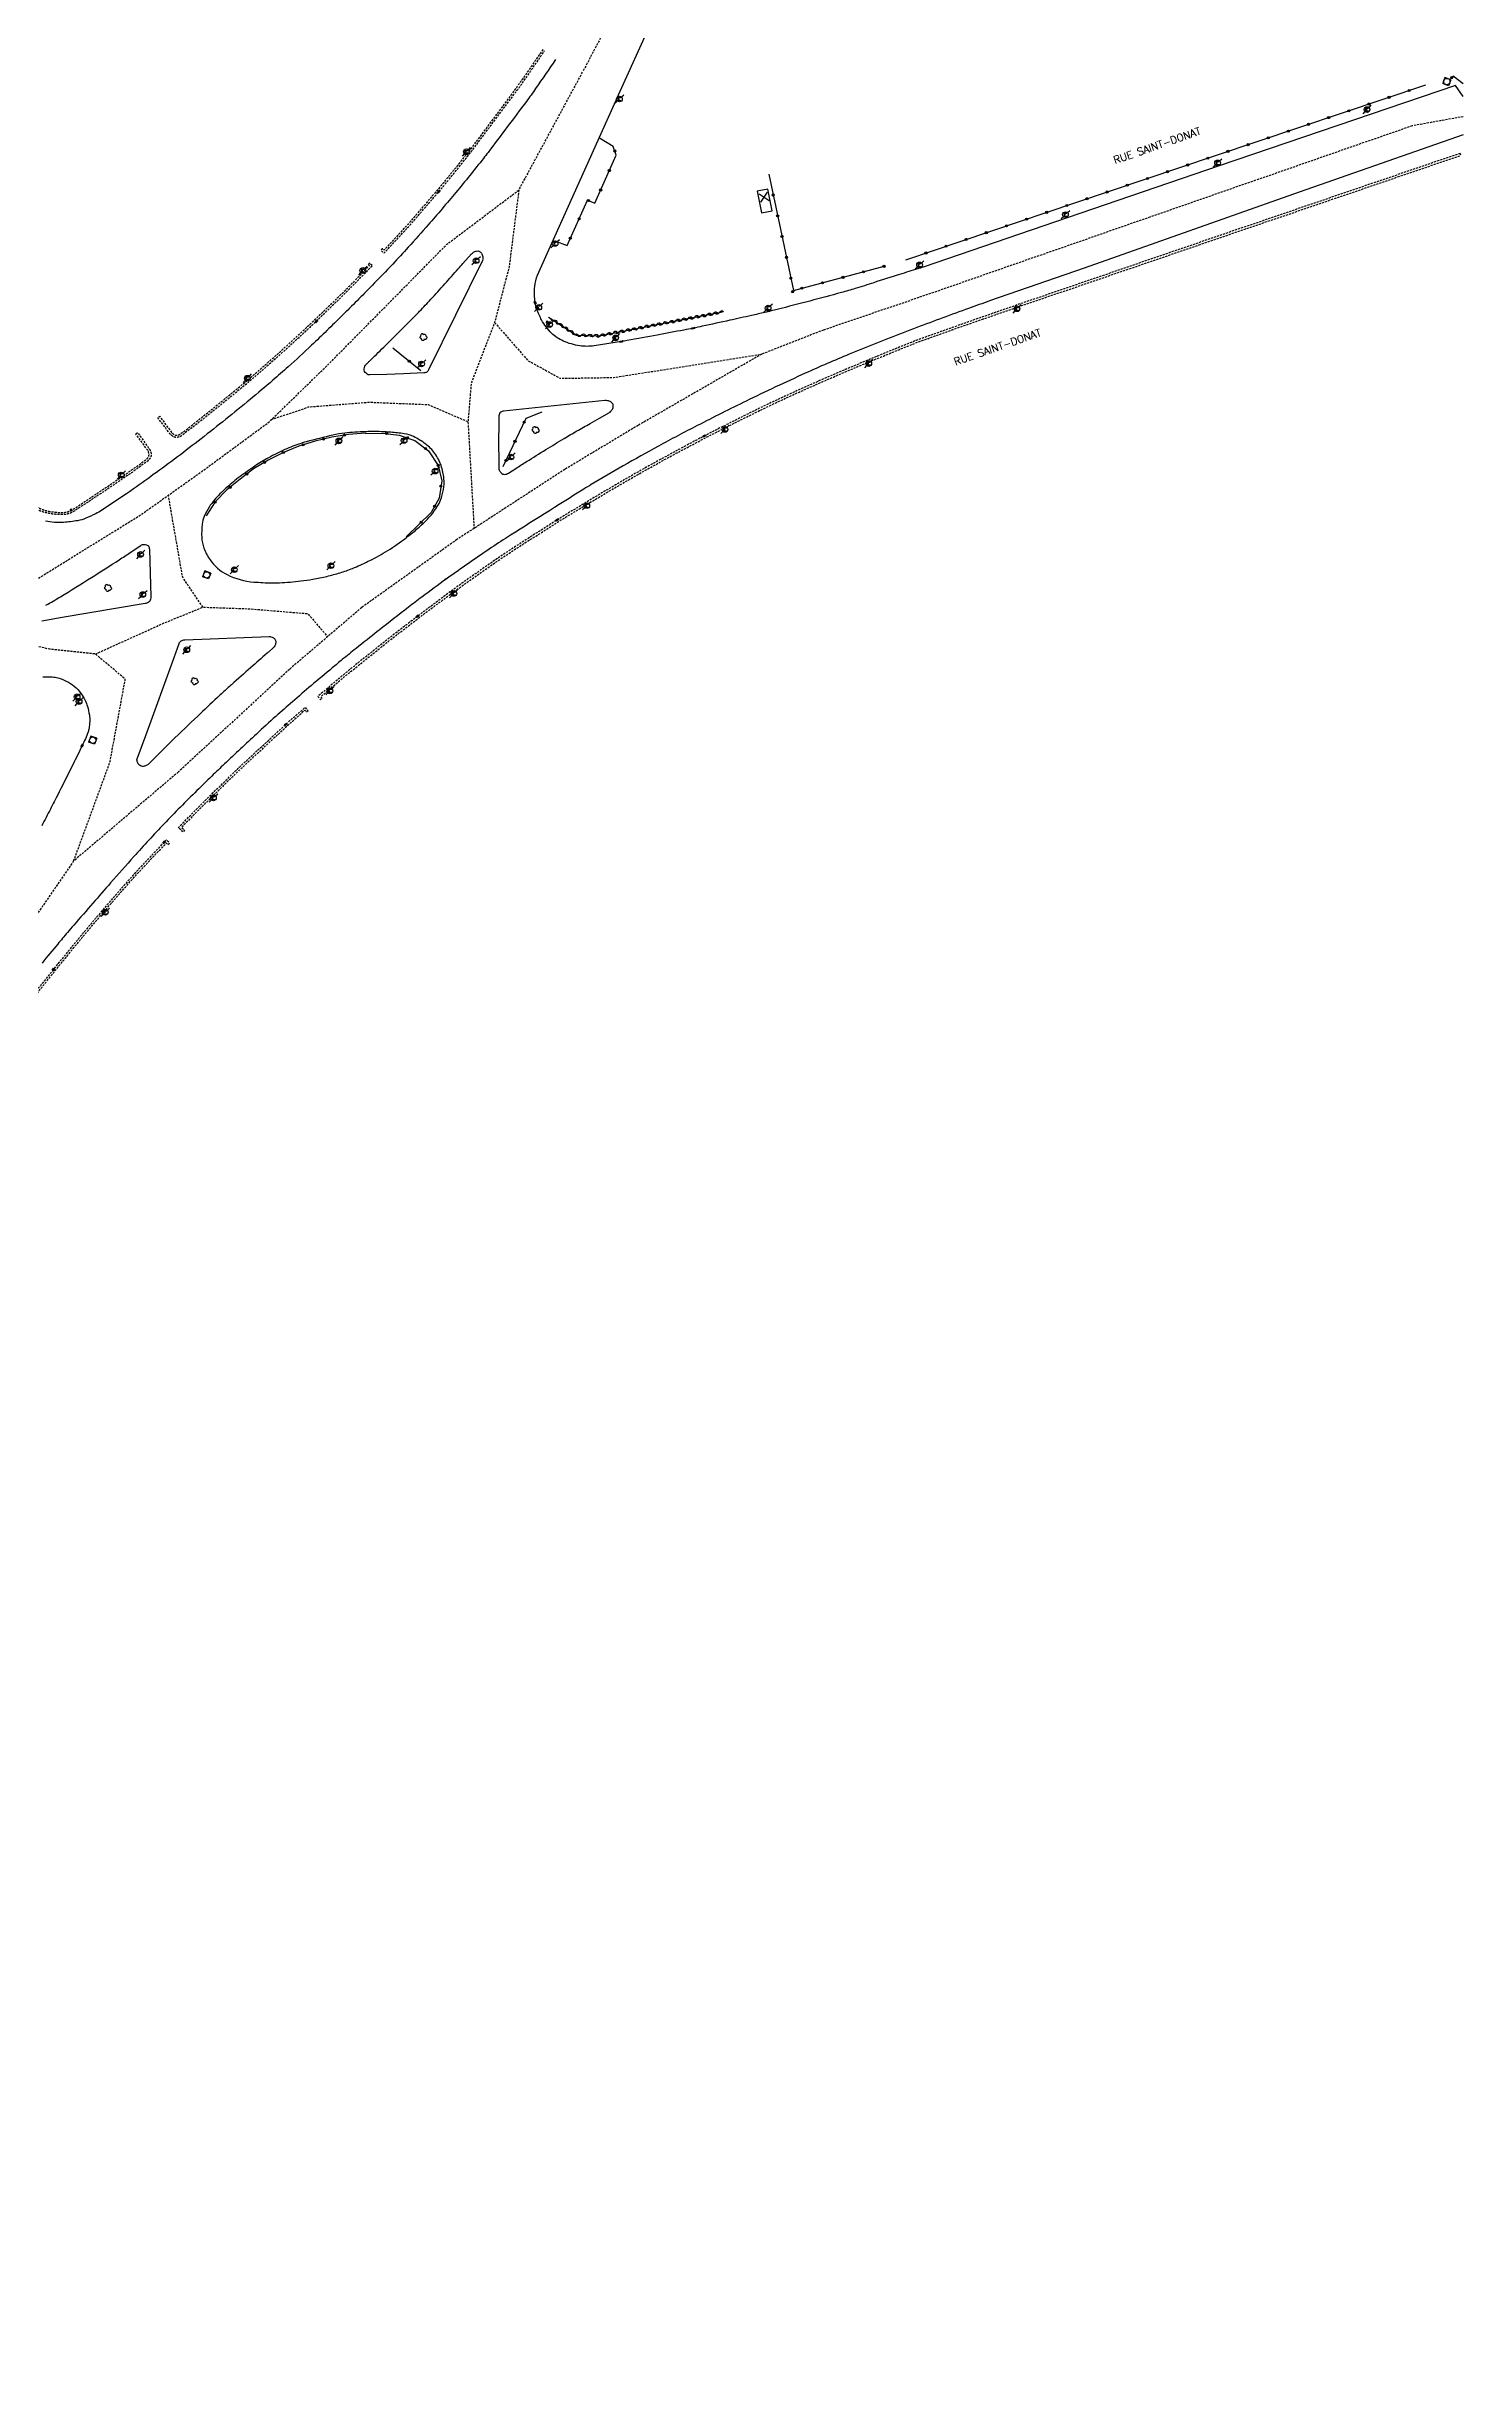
# Model space of a CAD drawing. Header units: millimetres. Extents: x 170000 to 171000, y 110000 to 111000.
# Drawn here: x 170667 to 171000, y 110000 to 110551 of the extents above; entities that cross this region are included whole.
import ezdxf
from ezdxf.enums import TextEntityAlignment as Align

# ---------------------------------------------------------------- set-up
doc = ezdxf.new("R2010")
doc.units = ezdxf.units.MM
doc.linetypes.add('DASHED', pattern=[0.75, 0.5, -0.25])
doc.layers.get('0').update_dxf_attribs({"linetype": 'CONTINUOUS'})
for name, color, linetype in [('W0001', 6, 'DASHED'), ('W0008', 7, 'CONTINUOUS'), ('W0100', 7, 'CONTINUOUS'), ('W0112', 1, 'DASHED'), ('W0300', 7, 'CONTINUOUS'), ('W0310', 3, 'CONTINUOUS'), ('W0322', 7, 'CONTINUOUS'), ('W0400', 7, 'CONTINUOUS'), ('W0420', 7, 'CONTINUOUS'), ('W0471', 7, 'CONTINUOUS'), ('W0851', 7, 'CONTINUOUS'), ('W0989', 7, 'CONTINUOUS'), ('W0991', 7, 'CONTINUOUS')]:
    doc.layers.add(name, color=color, linetype=linetype)
doc.styles.get("Standard").update_dxf_attribs({"font": 'romans.shx', "width": 0.85})

# ---------------------------------------------------------------- blocks, each defined once
blk = doc.blocks.new('t310o')
at = {"color": 0, "linetype": 'Continuous'}
for centre, start, end in [((-0.5, 0.38), 216.8699, 323.1304), ((0.5, -0.37), 36.8699, 143.1303)]:
    blk.add_arc(centre, 0.625, start, end, dxfattribs=at)
blk = doc.blocks.new('t991o')
at = {"color": 0, "linetype": 'Continuous'}
for p, q in [((-1, 1), (1, -1)), ((-1, -1), (1, 1))]:
    blk.add_line(p, q, dxfattribs=at)
blk = doc.blocks.new('T471')
for p, q in [((-0.333334, 0.333334), (-0.333334, -0.333334)), ((-0.333334, 0.333334), (0.333334, 0.333334)), ((-0.333334, 0), (0, 0)), ((0.500001, 0.500001), (1.000002, 1.000002)), ((-0.500001, -0.500001), (-1.000002, -1.000002)), ((-0.333334, -0.333334), (0.333334, -0.333334))]:
    blk.add_line(p, q)
blk.add_ellipse((0, 0), major_axis=(0.471405, 0.471405), ratio=1, start_param=5.4977871438, end_param=11.780972451)
blk = doc.blocks.new('T400')
for p, q in [((-0.15, 0.3), (0.15, 0.3)), ((-0.15, -0.25), (-0.15, 0.3)), ((-0.15, 0.15), (0.15, 0.15)), ((-0.15, 0), (0.15, 0)), ((0.15, 0.3), (0.15, -0.25)), ((-0.15, -0.15), (0.15, -0.15)), ((-0.15, -0.25), (-0.15, -0.3)), ((-0.15, -0.3), (0.15, -0.3)), ((0.15, -0.3), (0.15, -0.25))]:
    blk.add_line(p, q)
blk = doc.blocks.new('T851')
for p, q in [((-0.25, -0.15), (0, 0.32)), ((0, 0.32), (0.25, -0.15)), ((-0.25, -0.15), (0.25, -0.15))]:
    blk.add_line(p, q)
for major_axis in [(-0.106, 0.106), (-0.0354, 0.0354), (-0.0236, 0.0236)]:
    blk.add_ellipse((0, 0), major_axis=major_axis, ratio=1, start_param=3.926991, end_param=10.210176)
blk = doc.blocks.new('T300')
for p, q in [((-0.8, 0.51), (-0.86, 0.34)), ((-0.86, 0.34), (-0.86, 0.17)), ((-0.86, 0.17), (-0.74, 0.06)), ((-0.69, 0.63), (-0.8, 0.51)), ((-0.8, -0.06), (-0.74, 0.06)), ((-0.74, 0.06), (-0.69, 0.11)), ((-0.57, 0.69), (-0.69, 0.63)), ((-0.46, 0.69), (-0.57, 0.69)), ((-0.29, 0.63), (-0.46, 0.69)), ((-0.29, 0.63), (-0.17, 0.74)), ((-0.23, 0.57), (-0.29, 0.63)), ((-0.17, 0.74), (-0.06, 0.8)), ((-0.06, 0.8), (0.06, 0.8)), ((0.06, 0.8), (0.23, 0.74)), ((0.23, 0.74), (0.34, 0.63)), ((0.34, 0.63), (0.4, 0.51)), ((0.46, 0.46), (0.34, 0.46)), ((0.4, 0.51), (0.4, 0.46)), ((0.57, 0.4), (0.46, 0.46)), ((0.57, 0.4), (0.69, 0.29)), ((0.69, 0.29), (0.74, 0.17)), ((0.74, 0.06), (0.69, -0.17)), ((0.74, 0.17), (0.74, 0.06)), ((-0.8, -0.17), (-0.8, -0.06)), ((-0.8, -0.23), (-0.8, -0.17)), ((-0.74, -0.34), (-0.8, -0.23)), ((-0.69, -0.4), (-0.74, -0.34)), ((-0.51, -0.46), (-0.69, -0.4)), ((-0.4, -0.46), (-0.51, -0.46)), ((-0.4, -0.46), (-0.34, -0.46)), ((-0.34, -0.46), (-0.34, -0.4)), ((-0.34, -0.51), (-0.34, -0.46)), ((-0.29, -0.63), (-0.34, -0.51)), ((-0.17, -0.74), (-0.29, -0.63)), ((-0.06, -0.8), (-0.17, -0.74)), ((0.06, -0.8), (-0.06, -0.8)), ((0.17, -0.74), (0.06, -0.8)), ((0.23, -0.69), (0.17, -0.74)), ((0.29, -0.46), (0.23, -0.46)), ((0.29, -0.63), (0.23, -0.69)), ((0.46, -0.4), (0.29, -0.46)), ((0.34, -0.51), (0.29, -0.63)), ((0.34, -0.51), (0.34, -0.46)), ((0.57, -0.34), (0.46, -0.4)), ((0.63, -0.29), (0.57, -0.34)), ((0.69, -0.17), (0.63, -0.29))]:
    blk.add_line(p, q)
blk = doc.blocks.new('T420')
for p, q in [((0.75, 0.75), (-0.75, 0.75)), ((-0.75, 0.75), (-0.75, -0.75)), ((0.75, 0.75), (0.75, -0.75)), ((0.75, -0.75), (-0.75, -0.75))]:
    blk.add_line(p, q)
blk.add_ellipse((0, 0), major_axis=(-0.53, 0.53), ratio=1, start_param=3.926991, end_param=10.210176)
blk = doc.blocks.new('t322o')
at = {"color": 0, "linetype": 'Continuous'}
for radius in [0.25, 0.15]:
    blk.add_circle((0, 0), radius, dxfattribs=at)

msp = doc.modelspace()

# ---------------------------------------------------------------- linework, layer by layer
at = {"layer": 'W0001'}
for points in [[(170922.99, 110924.02), (170924.01, 110907.78), (170926.2, 110886.57), (170925.41, 110865.39), (170923.1, 110848.49), (170921.24, 110837.49), (170918.18, 110825.41), (170912.8, 110808.24), (170906.97, 110793.31), (170898.93, 110774.68), (170881.92, 110736.75), (170853.87, 110676.24), (170831.71, 110626.65), (170812.98, 110584.9), (170802.16, 110563.19), (170792.81, 110545.32)], [(171000, 110534.67), (170987.99, 110532.52), (170871.88, 110492.11), (170849.44, 110484.48), (170834.9, 110478.81), (170805.81, 110462.05), (170788.55, 110451.7), (170763.16, 110435.19), (170740.73, 110419.18), (170723.72, 110404.64), (170697.58, 110380.49), (170672.93, 110359.55), (170646.31, 110320.86), (170569.14, 110205.79), (170561.5, 110190.76), (170451.3, 110025.42), (170434.26, 110000)]]:
    msp.add_lwpolyline(points, dxfattribs=at)
at = {"layer": 'W0001', "flags": 128}
for points in [[(170608.13, 110397.11), (170651.67, 110412.89), (170657.75, 110421.82), (170688.74, 110441.01), (170703.19, 110451.27), (170718.97, 110462.87), (170733.61, 110477.12), (170748.06, 110491.75), (170760.8, 110504.67), (170777.72, 110517.41), (170792.81, 110545.32)], [(170777.72, 110517.41), (170775.44, 110499.35), (170772.02, 110486.24), (170766.51, 110471.99), (170765.75, 110462.87), (170767.18, 110437.81)], [(170772.02, 110486.24), (170779.85, 110477.31), (170787.45, 110473.12), (170800, 110473.31), (170812.17, 110475.21), (170834.9, 110478.81)], [(170765.75, 110462.87), (170756.43, 110466.86), (170742.36, 110467.43), (170728.1, 110466.29), (170719.46, 110463.34)], [(170703.35, 110419.27), (170698.6, 110426.3), (170695.23, 110445.62)], [(170678.06, 110408.24), (170694.03, 110415.47), (170703.35, 110419.27), (170714.38, 110418.89), (170728.07, 110417.75), (170732.7, 110412.32)], [(170672.93, 110359.55), (170681.48, 110382.78), (170685.1, 110402.35), (170678.06, 110408.24), (170667.22, 110409.39), (170651.67, 110412.89)]]:
    msp.add_lwpolyline(points, dxfattribs=at)
at = {"layer": 'W0008'}
msp.add_lwpolyline([(170800.8, 110538.94), (170813.57, 110567.2), (170833.83, 110612.51), (170838.47, 110622.96), (170853.75, 110657.15), (170858.61, 110667.91), (170867.92, 110688.82), (170878.68, 110712.9), (170878.96, 110713.5), (170879.35, 110714.32), (170879.03, 110714.5), (170886.93, 110733.22)], dxfattribs=at)
at = {"layer": 'W0008', "flags": 128}
for points in [[(170786.36, 110548.16, -0.004177), (170781.67, 110541.28, -0.009395), (170779.51, 110538.28, -0.000622), (170770.47, 110526.26, -0.00528), (170769.38, 110524.86, -0.006571), (170762.92, 110516.87, -0.006716), (170756.39, 110509.23, -0.003592), (170751.68, 110503.94, -0.004747), (170748.05, 110500, -0.005614), (170743.17, 110494.93, -0.00396), (170736.12, 110487.86, -0.004949), (170728.94, 110480.91, -0.006595), (170723.43, 110475.82, -0.006001), (170719.83, 110472.66, -0.00411), (170714.47, 110468.15, -0.007921), (170702.94, 110458.89, -0.008332), (170691.69, 110450.45, -0.001586), (170686.37, 110446.62, -0.008494), (170685.36, 110445.93), (170679.57, 110442.08, -0.03012), (170678.12, 110441.24, -0.019805), (170675.79, 110440.18, -0.051196), (170673.88, 110439.62, -0.030407), (170670.57, 110439.21, -0.03175), (170668.4, 110439.22, -0.032788), (170666.32, 110439.5, -0.060756)], [(170666.41, 110419.71, 0.007476), (170669.81, 110421.72, 0.003435), (170677.1, 110426.24, 0.002353), (170683.66, 110430.42, 0.005895), (170686.25, 110432.13), (170688.74, 110433.82, -0.10282), (170689.14, 110433.98, -0.067046), (170689.79, 110434.01, -0.118335), (170690.38, 110433.82, -0.177935), (170690.64, 110433.49, -0.026605), (170690.74, 110433.11, -0.044346), (170690.77, 110432.87), (170691.09, 110421.76, -0.066451), (170691.03, 110421.16, -0.082479), (170690.84, 110420.71, -0.124144), (170690.47, 110420.35, -0.086685), (170689.77, 110420.11), (170682.76, 110418.94), (170670.21, 110416.83), (170665.42, 110415.99, -0.173218)]]:
    msp.add_lwpolyline(points, format="xyb", dxfattribs=at)
at = {"layer": 'W0008'}
for points in [[(171000, 110539.41), (170998.2, 110542.04), (170942.55, 110523.13), (170906.8, 110510.9), (170872.92, 110499.28, -0.010276), (170871.63, 110498.87, 0.003105), (170867.34, 110497.56, 0.004201), (170861.25, 110495.61, -0.005864), (170856.88, 110494.22, -0.006809), (170853.68, 110493.3, -0.002934), (170846.21, 110491.3, -0.00196), (170838.54, 110489.32, -0.005248), (170835.66, 110488.62, -0.001694), (170832.48, 110487.9, -0.001055), (170827.38, 110486.77, -0.000971), (170820.9, 110485.36, -0.00295), (170818.77, 110484.91, -0.003202), (170816.53, 110484.47, -0.001154), (170810.32, 110483.3, -0.001098), (170803.19, 110482, -0.005849), (170801.85, 110481.77), (170795.45, 110480.77, -0.076907), (170792.05, 110480.77, -0.065041), (170788.19, 110481.88, -0.0903), (170785.44, 110483.73, -0.076444), (170783.09, 110486.84, -0.034174), (170782, 110489.25, -0.052676), (170781.57, 110490.91, -0.058941), (170781.46, 110494.71, -0.081664), (170782.15, 110497.37), (170783.78, 110501.08), (170800.94, 110539.24)], [(171000, 110530.4), (170961.36, 110516.89), (170910.78, 110499), (170888.54, 110491.32, 0.00434), (170883.6, 110489.57, 0.001752), (170871.41, 110485.07, 0.004795), (170864.92, 110482.58, 0.003279), (170855.48, 110478.78, 0.009366), (170845.14, 110474.31, 0.006873), (170831.25, 110467.77, 0.005169), (170819.73, 110462, 0.00643), (170810.58, 110457.15, 0.004457), (170802.29, 110452.51, 0.004859), (170794.76, 110448.12, 0.005791), (170793, 110447.04, 0.000551), (170774.6, 110435.45, 0.009373), (170770.16, 110432.53, 0.004169), (170760.36, 110425.7)], [(170760.64, 110425.9, 0.002576), (170754.92, 110421.66, 0.004649), (170751.78, 110419.26, 0.000046), (170744.87, 110413.88, 0.001146), (170744.59, 110413.67, 0.001845), (170739.4, 110409.55, 0.002938), (170736.16, 110406.94, 0.003444), (170733.82, 110405, 0.001626), (170728.89, 110400.83, 0.002358), (170724.44, 110397.01, 0.002644), (170720.51, 110393.56, 0.005273), (170715.96, 110389.43, 0.003141), (170708.44, 110382.39, 0.002221), (170705.43, 110379.5, 0.001896), (170701.93, 110376.1, 0.00827), (170694.23, 110368.29, 0.008624), (170687.1, 110360.57, 0.001241), (170681.63, 110354.4, 0.001623), (170677.48, 110349.65, 0.000535), (170672.96, 110344.45, 0.001623), (170671.47, 110342.73, 0.003539), (170669.19, 110340.01, 0.002163), (170665.49, 110335.53, 0.00245)], [(170665.71, 110402.86, -0.016684), (170667.91, 110402.85, -0.062075), (170669.24, 110402.64, -0.039848), (170671.21, 110401.89, -0.065799), (170673.07, 110400.68, -0.062824), (170674.64, 110398.95, -0.036165), (170675.61, 110397.33, -0.044454), (170676.18, 110395.9, -0.035363), (170676.63, 110393.89, -0.048061), (170676.71, 110392.38, -0.026922), (170676.55, 110390.75, -0.051062), (170676.33, 110389.91, -0.012704), (170675.7, 110388.32, -0.011864), (170674.93, 110386.66, -0.001165), (170672.79, 110382.3, -0.002345), (170671.72, 110380.14, -0.000673), (170668.83, 110374.43, -0.001443), (170667.47, 110371.78, -0.001454), (170665.43, 110367.85, -0.001723)]]:
    msp.add_lwpolyline(points, format="xyb", dxfattribs=at)
at = {"layer": 'W0008', "flags": 128}
for points in [[(170746.66, 110474.04), (170742.68, 110473.9, -0.109361), (170742.28, 110473.97, -0.071087), (170741.75, 110474.29, -0.130039), (170741.43, 110474.74, -0.117852), (170741.35, 110475.33, -0.066887), (170741.51, 110476, -0.107258), (170741.75, 110476.36, -0.004348), (170742.31, 110476.91, 0.00437), (170742.87, 110477.45, 0.000299), (170746.38, 110480.89, 0.000585), (170748.17, 110482.66, 0.00244), (170751.88, 110486.37, 0.003588), (170754.38, 110488.92, 0.005165), (170757.01, 110491.71, 0.004069), (170760.29, 110495.31, 0.000343), (170763.48, 110498.88, 0.000999), (170764.58, 110500.11), (170766.58, 110502.37, -0.081907), (170767.05, 110502.76, -0.064614), (170767.77, 110503.05, -0.19129), (170768.44, 110502.97, -0.151527), (170769.02, 110502.37, -0.09536), (170769.28, 110501.49, -0.138682), (170769.17, 110500.86), (170756.48, 110475.08, -0.059816), (170756.28, 110474.77, -0.081599), (170756.07, 110474.59, -0.077067), (170755.8, 110474.48, -0.049287), (170755.36, 110474.42), (170750.55, 110474.2)], [(170773.02, 110454.65), (170773.01, 110452, 0.112114), (170773.12, 110451.5, 0.079018), (170773.53, 110450.9, 0.086941), (170773.94, 110450.6, 0.121867), (170774.29, 110450.52, 0.066069), (170774.83, 110450.6, 0.072023), (170775.28, 110450.81), (170777.01, 110451.92, -0.003101), (170779.56, 110453.54, -0.001767), (170784.06, 110456.34, -0.003506), (170788.42, 110458.99, -0.0052), (170791.39, 110460.73, -0.000792), (170794.5, 110462.49, -0.001129), (170796.68, 110463.72), (170799.06, 110465.05, 0.098905), (170799.41, 110465.35, 0.056428), (170799.82, 110466.02, 0.183237), (170799.89, 110466.93, 0.204428), (170799.37, 110467.57, 0.063409), (170798.62, 110467.85, 0.082723), (170798, 110467.89), (170774.14, 110465.41, 0.123625), (170773.46, 110465.16, 0.170345), (170773.15, 110464.74, 0.038535), (170773.05, 110464.28, 0.03518), (170773.01, 110463.76), (170772.97, 110456.95)], [(170741.59, 110460.55), (170741.59, 110460.55, 0.017994), (170736.73, 110460.22, 0.031495), (170733.98, 110459.75, 0.006019), (170727.68, 110458.19, 0.021612), (170725.95, 110457.66, 0.022821), (170722.2, 110456.13, 0.021274), (170718.35, 110454.15, 0.01799), (170715.23, 110452.22, 0.01505), (170711.66, 110449.68, 0.024035), (170708.71, 110447.2, 0.025097), (170706.12, 110444.56, 0.042268), (170704.8, 110442.78, 0.03839), (170703.67, 110440.61, 0.071147), (170703.19, 110438.82, 0.041941), (170703.09, 110435.68, 0.076872), (170703.6, 110433.18, 0.062802), (170705.05, 110430.42, 0.124152), (170709.04, 110426.94, 0.099587), (170715.36, 110425.19, 0.010244), (170719.63, 110424.97, 0.024714), (170721.41, 110425, 0.009677), (170726.38, 110425.43, 0.016771), (170729.24, 110425.84, 0.0153), (170732.55, 110426.52, 0.015942), (170735.68, 110427.37, 0.021384), (170738.58, 110428.4, 0.016912), (170742.13, 110429.98, 0.0241), (170746.31, 110432.26, 0.022217), (170750.6, 110435.15, 0.015044), (170753.08, 110437.1, 0.01551), (170755.37, 110439.14, 0.028785), (170757.05, 110440.92, 0.028235), (170758.53, 110442.92, 0.060703), (170759.29, 110444.43, 0.038518), (170759.98, 110446.99, 0.072265), (170760.09, 110449.51, 0.057865), (170759.41, 110452.58, 0.072019), (170757.94, 110455.43, 0.075142), (170755.8, 110457.64, 0.050173), (170752.93, 110459.41, 0.075364), (170750.77, 110460.07, 0.019914), (170747.56, 110460.43, 0.014969), (170743.27, 110460.6, 0.009003), (170742.72, 110460.59, 0.004375)], [(170696.58, 110407.46), (170697.76, 110410.76, -0.092094), (170697.94, 110411.07, -0.077534), (170698.26, 110411.34, -0.06271), (170698.67, 110411.53, -0.065483), (170699.09, 110411.6), (170718.96, 110412.35, -0.07787), (170719.36, 110412.3, -0.048733), (170719.95, 110412.07, -0.167905), (170720.39, 110411.61, -0.146002), (170720.5, 110410.89, -0.072079), (170720.29, 110410.17, -0.106534), (170719.98, 110409.76), (170718.79, 110408.72, 0.001676), (170718.45, 110408.42, 0.000146), (170714.6, 110405.02, 0.000908), (170710.1, 110401.03, 0.002007), (170708.07, 110399.22, 0.004662), (170706.76, 110398.01, 0.001306), (170702.14, 110393.65, 0.001322), (170696.01, 110387.81, 0.005162), (170694.46, 110386.29), (170690.45, 110382.28, -0.113745), (170689.87, 110381.92, -0.098906), (170689.11, 110381.82, -0.129188), (170688.58, 110382, -0.114556), (170688.14, 110382.45, -0.07666), (170687.86, 110383.15, -0.14588), (170687.88, 110383.55), (170689.89, 110389.09)]]:
    msp.add_lwpolyline(points, format="xyb", close=True, dxfattribs=at)
at = {"layer": 'W0100', "flags": 128}
msp.add_lwpolyline([(170834.84, 110512.08), (170837.33, 110512.56), (170836.34, 110517.61), (170833.86, 110517.14)], close=True, dxfattribs=at)
at = {"layer": 'W0112', "flags": 128}
msp.add_lwpolyline([(170783.39, 110550.51, -0.003569), (170778.58, 110543.5, -0.008375), (170776.47, 110540.57, -0.000495), (170766.4, 110527.12, -0.006893), (170765.67, 110526.17, -0.003062), (170761.57, 110521.07, -0.004137), (170758.48, 110517.34, -0.002088), (170758.22, 110517.04, -0.000118), (170753.63, 110511.69, -0.007562), (170750.61, 110508.26), (170745.97, 110503.27), (170745.63, 110503.62), (170745.27, 110503.27), (170745.98, 110502.55), (170750.97, 110507.93, 0.007566), (170754.01, 110511.36, 0.000118), (170758.6, 110516.72, 0.002088), (170758.86, 110517.02, 0.004137), (170761.96, 110520.76, 0.003062), (170766.06, 110525.86, 0.006893), (170766.8, 110526.82, 0.000495), (170776.87, 110540.27, 0.008375), (170778.99, 110543.21, 0.003569), (170783.8, 110550.23)], format="xyb", dxfattribs=at)
for points in [[(170999.28, 110526.04), (170948.6, 110508.74), (170911.99, 110496.2), (170896.26, 110490.82), (170890.28, 110488.75, 0.0014), (170881.26, 110485.6, 0.001512), (170872.92, 110482.63, 0.00891), (170869.44, 110481.31, 0.00315), (170859.67, 110477.33, 0.007494), (170843.48, 110470.33, 0.009643), (170831.1, 110464.47, 0.001646), (170824.66, 110461.24, 0.003251), (170821.42, 110459.57, 0.001997), (170817.16, 110457.32, 0.002024), (170812.97, 110455.07, 0.005839), (170803.65, 110449.88, 0.005282), (170793.49, 110443.9, 0.001166), (170789.43, 110441.44, 0.001791), (170786.79, 110439.83, 0.003187), (170786.56, 110439.69, 0.000089), (170778.38, 110434.48, 0.008922), (170771.72, 110430.07, 0.005998), (170762.02, 110423.23, -0.00176), (170756.73, 110419.29, 0.003322), (170753.9, 110417.15, 0.000063), (170746.84, 110411.73, 0.001656), (170746.57, 110411.52, 0.003594), (170746.23, 110411.25, 0.000144), (170737.81, 110404.49, 0.005908), (170735.41, 110402.52), (170730.42, 110398.26), (170731.07, 110397.48), (170731.46, 110397.8), (170731.12, 110398.2), (170735.74, 110402.14, -0.005905), (170738.13, 110404.1, -0.000144), (170746.54, 110410.86, -0.003594), (170746.88, 110411.12, -0.001656), (170747.14, 110411.33, -0.000063), (170754.21, 110416.76, -0.003322), (170757.03, 110418.89, -0.002506), (170762.32, 110422.81, -0.005998), (170772.01, 110429.65, -0.008922), (170778.65, 110434.05, -0.000089), (170786.84, 110439.25, -0.003187), (170787.06, 110439.4, -0.001791), (170789.69, 110441.01, -0.001166), (170793.75, 110443.46, -0.005282), (170803.91, 110449.43, -0.005839), (170813.21, 110454.63, -0.002024), (170817.4, 110456.87, -0.001997), (170821.65, 110459.12, -0.003251), (170824.89, 110460.78, -0.001646), (170831.32, 110464.01, -0.009643), (170843.69, 110469.87, -0.007494), (170859.87, 110476.86, -0.00315), (170869.63, 110480.84, -0.00891), (170873.09, 110482.15, -0.001512), (170881.43, 110485.12, -0.0014), (170890.45, 110488.27), (170896.43, 110490.34), (170912.16, 110495.72), (170948.77, 110508.26), (170999.44, 110525.56)], [(170742.28, 110499.9), (170742.63, 110500.26), (170743.25, 110499.66, -0.003393), (170738.45, 110494.73, -0.005624), (170735.5, 110491.81, -0.000092), (170730.29, 110486.77, -0.002182), (170730.07, 110486.56, -0.003793), (170726.94, 110483.63, -0.002678), (170722.45, 110479.53, -0.004559), (170717.83, 110475.44, -0.004885), (170713.45, 110471.7, -0.00396), (170707.31, 110466.65, -0.004828), (170702.19, 110462.59), (170698.34, 110459.59, -0.072495), (170698.07, 110459.44, -0.037339), (170697.5, 110459.26, -0.105479), (170696.79, 110459.25, -0.117577), (170696.21, 110459.52, -0.026366), (170695.74, 110459.93, -0.039248), (170695.46, 110460.25), (170692.74, 110463.89), (170693.14, 110464.19), (170695.86, 110460.55, 0.039248), (170696.09, 110460.29, 0.026366), (170696.52, 110459.91, 0.117577), (170696.89, 110459.74, 0.105479), (170697.39, 110459.75, 0.037339), (170697.89, 110459.9, 0.072495), (170698.04, 110459.98), (170701.89, 110462.98, 0.004828), (170706.99, 110467.03, 0.00396), (170713.13, 110472.09, 0.004885), (170717.5, 110475.82, 0.004559), (170722.11, 110479.9, 0.002678), (170726.6, 110484, 0.003793), (170729.73, 110486.92, 0.002182), (170729.94, 110487.13, 0.000092), (170735.15, 110492.17, 0.005624), (170738.09, 110495.08, 0.003148), (170742.54, 110499.65)], [(170687.55, 110460.08), (170687.96, 110460.37), (170690.76, 110456.47, -0.061229), (170690.98, 110456.07, -0.044556), (170691.16, 110455.47, -0.096113), (170691.16, 110454.91, -0.093209), (170690.95, 110454.37, -0.03426), (170690.61, 110453.89, -0.06231), (170690.37, 110453.66), (170687.92, 110451.88, -0.007149), (170686.11, 110450.6, -0.002584), (170681.02, 110447.15, -0.000696), (170677.3, 110444.65, -0.002895), (170676.4, 110444.06), (170672.65, 110441.62, -0.056427), (170672.34, 110441.47, -0.021722), (170671.49, 110441.2, -0.060774), (170670.48, 110441.05, -0.030239), (170668.45, 110441.13, -0.033635), (170666.52, 110441.46, -0.039417), (170664.93, 110441.97, -0.037362), (170663.53, 110442.67, -0.024316), (170661.54, 110444.01, -0.030919), (170661.15, 110444.33, -0.015276), (170660.44, 110445.06), (170660.81, 110445.4, 0.015276), (170661.5, 110444.7, 0.030919), (170661.84, 110444.41, 0.024316), (170663.79, 110443.1, 0.037362), (170665.12, 110442.43, 0.039417), (170666.64, 110441.94, 0.033635), (170668.5, 110441.63, 0.030239), (170670.47, 110441.55, 0.060774), (170671.36, 110441.68, 0.021722), (170672.17, 110441.94, 0.056427), (170672.38, 110442.04), (170676.13, 110444.48, 0.002895), (170677.02, 110445.07, 0.000696), (170680.75, 110447.56, 0.002584), (170685.83, 110451.01, 0.007149), (170687.63, 110452.28), (170690.08, 110454.07, 0.06231), (170690.22, 110454.21, 0.03426), (170690.53, 110454.63, 0.093209), (170690.67, 110455, 0.096113), (170690.67, 110455.37, 0.044556), (170690.52, 110455.88, 0.061229), (170690.36, 110456.18)], [(170728.1, 110394.91), (170727.72, 110394.59), (170727.37, 110395, 0.001813), (170724.5, 110392.48, 0.005121), (170723.22, 110391.33, 0.000059), (170716.8, 110385.43, 0.000998), (170716.42, 110385.08, 0.000901), (170712.83, 110381.74, 0.001816), (170711.05, 110380.08, 0.004068), (170710.94, 110379.97, 0.000076), (170704.55, 110373.71, 0.003351), (170702.25, 110371.44), (170698.29, 110367.43), (170699.04, 110366.86), (170698.74, 110366.38), (170698.32, 110366.65), (170698.37, 110366.74), (170697.53, 110367.37), (170701.9, 110371.79, -0.003352), (170704.2, 110374.07, -0.000076), (170710.59, 110380.32, -0.004068), (170710.71, 110380.44, -0.001816), (170712.48, 110382.11, -0.000901), (170716.08, 110385.45, -0.000998), (170716.46, 110385.8, -0.000059), (170722.88, 110391.7, -0.005121), (170724.17, 110392.86, -0.002053), (170727.43, 110395.7)], [(170695.14, 110363.41), (170695.49, 110363.77), (170694.74, 110364.49, 0.000064), (170694.28, 110364.02, 0.000511), (170694.23, 110363.96, 0.000166), (170690.69, 110360.23, 0.000444), (170689.36, 110358.84, 0.008046), (170685.9, 110355.05, 0.00447), (170679.83, 110348.09, 0.001557), (170675.76, 110343.29, 0.003123), (170673.74, 110340.87, 0.001379), (170671.17, 110337.73, 0.001164), (170668.15, 110334, 0.001671), (170664.68, 110329.67, 0.002536), (170662.42, 110326.8, 0.003682), (170660.07, 110323.74, 0.001867), (170655.51, 110317.65, 0.001436), (170652.65, 110313.79, 0.002861), (170651.24, 110311.84, 0.004745), (170648.39, 110307.78, 0.003225), (170644.29, 110301.75), (170620.89, 110266.84), (170621.73, 110266.3), (170622, 110266.72), (170621.59, 110266.98), (170644.7, 110301.47, -0.003225), (170648.8, 110307.5, -0.004745), (170651.64, 110311.55, -0.002861), (170653.06, 110313.49, -0.001436), (170655.91, 110317.35, -0.001867), (170660.47, 110323.43, -0.003682), (170662.82, 110326.49, -0.002536), (170665.07, 110329.36, -0.001671), (170668.54, 110333.69, -0.001164), (170671.56, 110337.42, -0.001379), (170674.13, 110340.56, -0.003123), (170676.14, 110342.96, -0.001557), (170680.21, 110347.76, -0.00447), (170686.27, 110354.72, -0.008046), (170689.73, 110358.49, -0.000444), (170691.05, 110359.89, -0.000166), (170694.59, 110363.61, -0.000511), (170694.64, 110363.67, -0.000015), (170694.75, 110363.79)]]:
    msp.add_lwpolyline(points, format="xyb", close=True, dxfattribs=at)
at = {"layer": 'W0310'}
msp.add_lwpolyline([(170784.73, 110487.53), (170791.28, 110483.27), (170796.66, 110483.13), (170825.7, 110488.74)], dxfattribs=at)
at = {"layer": 'W0322'}
for points in [[(170868.81, 110501.02), (170908.84, 110514.49), (170941.71, 110525.52), (170991.19, 110542.13)], [(170997.64, 110544.29), (171000, 110542.45)], [(170786.17, 110505.46), (170789.06, 110504.37), (170793.89, 110515.01), (170795.63, 110514.35), (170800.64, 110525.63), (170799.96, 110527.66), (170796.74, 110529.63)], [(170836.56, 110521.14), (170842.38, 110493.79), (170864.01, 110499.56)], [(170748.06, 110480.28), (170754.66, 110474.92)], [(170783.16, 110465.14), (170779.39, 110463.67), (170773.96, 110452.27)], [(170741.65, 110460.2), (170737.65, 110459.92), (170733.68, 110459.28), (170729.78, 110458.35), (170725.97, 110457.15), (170722.31, 110455.68), (170718.72, 110453.89), (170715.28, 110451.79), (170712.13, 110449.41), (170709.02, 110446.84), (170706.28, 110444.09), (170704.14, 110440.78)], [(170741.62, 110460.1), (170745.61, 110460.24), (170749.56, 110459.76), (170753.27, 110458.46), (170756.48, 110456.04), (170758.75, 110452.63), (170759.57, 110448.97), (170758.95, 110444.95), (170757.1, 110441.56), (170751.2, 110435.8)]]:
    msp.add_lwpolyline(points, dxfattribs=at)

# ---------------------------------------------------------------- block references
at = {"layer": 'W0300'}
for p, rotation in [((170755.31, 110482.76), 339.1080011013797), ((170781.72, 110460.89), 339.1080011013797), ((170681.06, 110423.73), 339.1080011013797), ((170701.46, 110401.77), 339.1080011013875)]:
    msp.add_blockref('T300', p, dxfattribs=dict(at, rotation=rotation))
at = {"layer": 'W0310'}
for p, rotation in [((170785.99, 110486.72), 326.920476286303), ((170787.24, 110485.9), 326.920476286303), ((170808.74, 110485.46), 10.93412342742113), ((170810.21, 110485.75), 10.93412342742113), ((170811.68, 110486.03), 10.93412342742113), ((170813.16, 110486.32), 10.93412342742113), ((170814.63, 110486.6), 10.93412342742113), ((170816.1, 110486.89), 10.93412342742113), ((170817.57, 110487.17), 10.93412342742113), ((170819.05, 110487.45), 10.93412342742113), ((170820.52, 110487.74), 10.93412342742113), ((170821.99, 110488.02), 10.93412342742113), ((170823.47, 110488.31), 10.93412342742113), ((170824.94, 110488.59), 10.93412342742113), ((170788.5, 110485.08), 326.920476286303), ((170789.76, 110484.26), 326.920476286303), ((170791.01, 110483.44), 326.920476286303), ((170792.46, 110483.24), 358.5402179076833), ((170793.96, 110483.2), 358.5402179076833), ((170795.46, 110483.16), 358.5402179076833), ((170796.96, 110483.19), 10.93412342742113), ((170798.43, 110483.47), 10.93412342742113), ((170799.9, 110483.76), 10.93412342742113), ((170801.37, 110484.04), 10.93412342742113), ((170802.85, 110484.32), 10.93412342742113), ((170804.32, 110484.61), 10.93412342742113), ((170805.79, 110484.89), 10.93412342742113), ((170807.26, 110485.18), 10.93412342742113)]:
    msp.add_blockref('t310o', p, dxfattribs=dict(at, rotation=rotation))
at = {"layer": 'W0322'}
for p, rotation in [((170987.3, 110540.82), 18.54696577354688), ((170973.08, 110536.05), 18.54696577354688), ((170977.82, 110537.64), 18.54696577354688), ((170982.56, 110539.23), 18.54696577354688), ((170954.12, 110529.69), 18.54696577354688), ((170958.86, 110531.28), 18.54696577354688), ((170963.6, 110532.87), 18.54696577354688), ((170968.34, 110534.46), 18.54696577354688), ((170800.31, 110526.59), 108.5728910059228), ((170939.9, 110524.91), 18.55789940871417), ((170944.64, 110526.51), 18.54696577354688), ((170949.38, 110528.1), 18.54696577354688), ((170799.02, 110521.99), 66.07363192535344), ((170925.68, 110520.14), 18.55789940871417), ((170930.42, 110521.73), 18.55789940871417), ((170935.16, 110523.32), 18.55789940871417), ((170794.09, 110514.94), 339.1871542165122), ((170796.99, 110517.42), 66.07363192535344), ((170837.6, 110516.25), 282.0238363844152), ((170906.72, 110513.77), 18.60053273690201), ((170911.46, 110515.37), 18.55789940871417), ((170916.2, 110516.96), 18.55789940871417), ((170920.94, 110518.55), 18.55789940871417), ((170791.91, 110510.66), 65.62205830870151), ((170838.64, 110511.36), 282.0238363844152), ((170892.5, 110508.99), 18.60053273690201), ((170897.24, 110510.58), 18.60053273690201), ((170901.98, 110512.18), 18.60053273690201), ((170789.85, 110506.11), 65.62205830870151), ((170839.68, 110506.47), 282.0238363844152), ((170873.55, 110502.61), 18.60053273690201), ((170878.29, 110504.2), 18.60053273690201), ((170883.02, 110505.8), 18.60053273690201), ((170887.76, 110507.39), 18.60053273690201), ((170840.72, 110501.58), 282.0238363844152), ((170841.76, 110496.69), 282.0238363844152), ((170854.01, 110496.89), 14.9538604556672), ((170858.84, 110498.18), 14.9538604556672), ((170863.67, 110499.47), 14.9538604556672), ((170844.34, 110494.31), 14.9538604556672), ((170849.18, 110495.6), 14.9538604556672), ((170751.94, 110477.13), 320.8924037538285), ((170731.76, 110458.82), 193.4330520363062), ((170736.67, 110459.76), 189.2052598301002), ((170746.61, 110460.12), 353.0961033665685), ((170751.48, 110459.09), 340.6461372319806), ((170776.83, 110458.3), 244.5395717511804), ((170778.98, 110462.81), 244.5395717511804), ((170717.86, 110453.36), 211.3763232778164), ((170722.29, 110455.67), 206.5085278341423), ((170726.96, 110457.46), 197.3881740637686), ((170755.75, 110456.59), 322.9810776803914), ((170758.74, 110452.64), 303.6990675483617), ((170774.68, 110453.79), 244.5395717511804), ((170709.79, 110447.48), 219.5064467980721), ((170713.7, 110450.6), 217.0685999699147), ((170759.38, 110447.75), 261.2710936097646), ((170706.22, 110443.99), 236.9881868395593), ((170757.91, 110443.05), 241.3205897741193), ((170754.73, 110439.25), 224.3152319776272)]:
    msp.add_blockref('t322o', p, dxfattribs=dict(at, rotation=rotation))
at = {"layer": 'W0400'}
for p, rotation in [((170758.86, 110517.02), 319.4143434906679), ((170730.07, 110486.56), 312.683249765317), ((170781.57, 110490.91), 20.47004298278458), ((170801.85, 110481.77), 100.2412224697345), ((170818.77, 110484.91), 102.167231527133), ((170821.42, 110459.57), 298.0308411665823), ((170786.79, 110439.83), 302.4515456397593), ((170753.9, 110417.15), 307.5347546070615), ((170674.93, 110386.66), 156.7320790405751), ((170722.88, 110391.7), 312.5761392271101), ((170694.23, 110363.96), 316.4958271295277), ((170668.15, 110334), 321.5041375571542)]:
    msp.add_blockref('T400', p, dxfattribs=dict(at, rotation=rotation))
at = {"layer": 'W0420', "rotation": 339.1080011013797}
for p in [(170996.15, 110542.94), (170704.25, 110426.87), (170677.42, 110387.98)]:
    msp.add_blockref('T420', p, dxfattribs=at)
at = {"layer": 'W0471'}
for p in [(170801.4, 110538.83), (170977.37, 110536.36), (170765.37, 110526.41), (170942.18, 110523.79), (170906.39, 110511.63), (170786.27, 110504.8), (170740.99, 110498.5), (170767.67, 110500.79), (170872.05, 110499.79), (170782.41, 110489.81), (170784.98, 110485.75), (170836.4, 110489.65), (170894.98, 110489.48), (170800.52, 110482.64), (170754.83, 110476.49), (170860.08, 110476.6), (170713.81, 110473.14), (170735.38, 110458.4), (170750.73, 110458.45), (170826.25, 110461.1), (170775.86, 110454.6), (170684.14, 110450.37), (170758.02, 110451.3), (170793.72, 110443.15), (170688.69, 110431.68), (170710.75, 110428.09), (170733.5, 110429.03), (170689.22, 110422.23), (170762.43, 110422.49), (170699.55, 110409.24), (170673.74, 110398.15), (170674.22, 110397.07), (170733.27, 110399.61), (170705.84, 110374.39), (170680.4, 110347.49)]:
    msp.add_blockref('T471', p, dxfattribs=at)
at = {"layer": 'W0851'}
for p in [(170997.28, 110543.87), (170842.17, 110493.55), (170784.38, 110486.43), (170672.33, 110442.18)]:
    msp.add_blockref('T851', p, dxfattribs=at)
at = {"layer": 'W0991', "rotation": 10.86058900802995}
msp.add_blockref('t991o', (170835.46, 110515.74), dxfattribs=at)

# ---------------------------------------------------------------- texts
at = {"layer": 'W0989'}
for p in [(170927.96, 110527.89), (170890.39, 110480.47)]:
    msp.add_text('RUE SAINT-DONAT', height=1.75, rotation=19.08, dxfattribs=at).set_placement(p, align=Align.MIDDLE)

doc.saveas('drawing.dxf')
